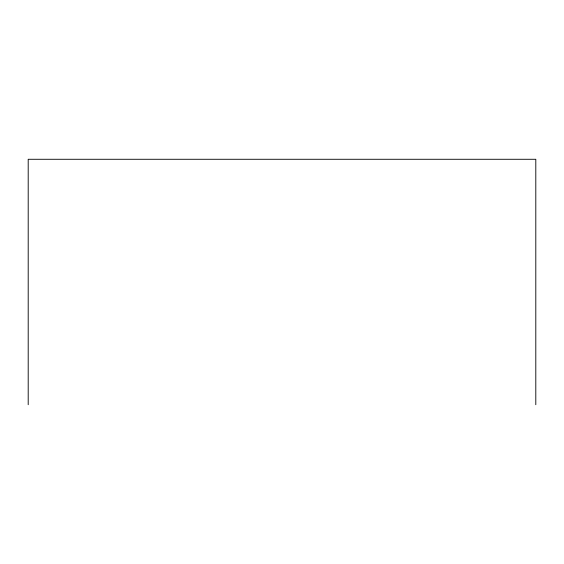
<?xml version="1.0" encoding="UTF-8"?>
<svg xmlns="http://www.w3.org/2000/svg" width="564" height="564" viewBox="0 0 564 564"><rect width="100%" height="100%" fill="white"/><g stroke="black" fill="none" stroke-linecap="round" stroke-linejoin="round"><path stroke-width="0.85" d="M535.8 404.719L535.8 159.281L28.2 159.281L28.2 404.719"/></g></svg>
